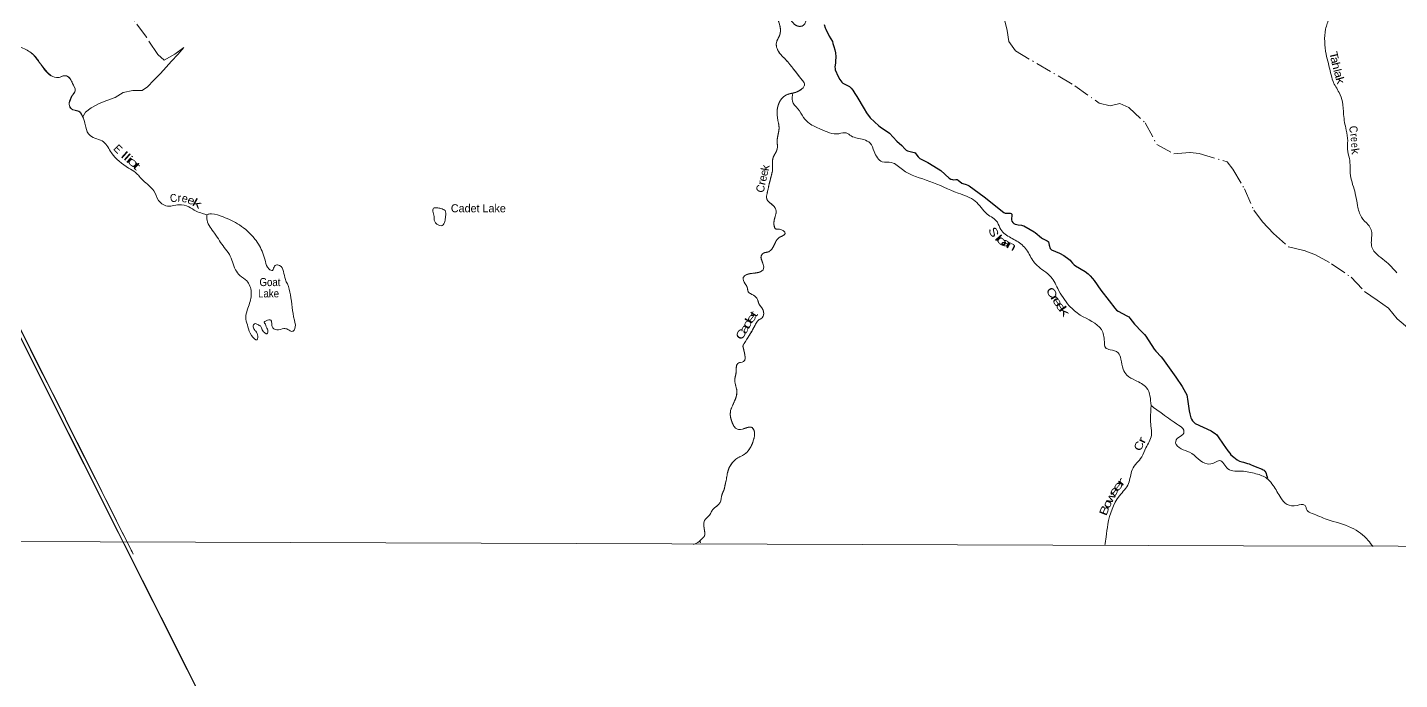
# Model space of a CAD drawing. Header units: feet. Extents: x -1048576 to 137166, y -268550 to 2097152.
# Drawn here: x -91916 to -57767, y 180331 to 196575 of the extents above; entities that cross this region are included whole.
import ezdxf
from ezdxf.enums import TextEntityAlignment as Align

# ---------------------------------------------------------------- set-up
doc = ezdxf.new("R2010")
doc.units = ezdxf.units.FT
doc.header["$LTSCALE"] = 80
doc.linetypes.add('DOT_DASHED', pattern=[7.7, 5, -1.2, 0.3, -1.2])
for name, color, linetype, lineweight in [('29', 7, 'Continuous', 25), ('39', 7, 'Continuous', 13), ('4', 7, 'Continuous', 13), ('44', 7, 'DOT_DASHED', 13)]:
    doc.layers.add(name, color=color, linetype=linetype, lineweight=lineweight)
doc.layers.add('41', color=7, linetype='Continuous')

msp = doc.modelspace()

# ---------------------------------------------------------------- linework, layer by layer
at = {"layer": '29'}
for points in [[(-72091.21, 196648.2), (-72064.45, 196566.31), (-72048.91, 196529.74), (-71960.19, 196360.04), (-71883.9, 196220.88), (-71867.57, 196174.22)], [(-71867.57, 196174.22), (-71843.71, 196096.06), (-71824.67, 196019.9), (-71808.37, 195938.7), (-71799.28, 195840.09), (-71801.4, 195736.43), (-71806.05, 195686.32), (-71818.32, 195590.46), (-71817.29, 195547.29), (-71814.09, 195522.76), (-71734.98, 195351.61), (-71695.63, 195277.36), (-71647.35, 195212.34), (-71619.47, 195188.51), (-71456.18, 195100.98), (-71414.27, 195065.81), (-71374.07, 195008.69), (-71325.42, 194930.42), (-71278.12, 194856.69), (-71095.53, 194545.68), (-71035.6, 194448.09), (-70939.11, 194326.1), (-70836.74, 194219.61), (-70724.62, 194122.3), (-70660.31, 194075.47), (-70491.23, 193968.65), (-70460.18, 193942.48), (-70276.37, 193745.72), (-70155.92, 193629.92), (-70077.27, 193546.88), (-70043.44, 193518.34), (-70011.69, 193504.57), (-69848.8, 193462.26), (-69825.09, 193448.75), (-69806.49, 193430.53), (-69749.37, 193350.14), (-69720.91, 193327.26), (-69702.83, 193312.07), (-69509.62, 193213.42), (-69246.9, 193053.99), (-69186.64, 193009.55), (-68975.79, 192819.69), (-68932.78, 192791.66), (-68889.85, 192783.4), (-68865.09, 192781.08), (-68806.98, 192789.58), (-68780.47, 192783.19), (-68752.99, 192768.16), (-68657.79, 192695.33), (-68636.62, 192685.88), (-68552, 192662.61), (-68507.59, 192645.46), (-68480.07, 192630.88), (-68106.55, 192357.72), (-67614.83, 191968.73), (-67585.1, 191952.15), (-67561.94, 191945.46), (-67454.01, 191949.15), (-67430.78, 191941.22), (-67420.2, 191926.42), (-67415.97, 191907.38), (-67415.1, 191885.68), (-67426.8, 191815.3), (-67426.55, 191782.56), (-67418.09, 191750.83), (-67394.67, 191719.69), (-67382.12, 191706.41), (-67365.2, 191691.6), (-67331.35, 191676.79), (-67294.98, 191666.94), (-67261.54, 191659.86), (-67176.92, 191651.4), (-67150.23, 191643.44), (-67121.92, 191632.36), (-66959.02, 191541.4), (-66863.31, 191483.46), (-66832.1, 191463.12), (-66677.09, 191331.84), (-66652.28, 191315.03), (-66538.04, 191260.03), (-66515.67, 191243.36), (-66506.31, 191230.42), (-66483.54, 191147.75), (-66459.77, 191069.64), (-66449.4, 191052.1), (-66432.27, 191037.91), (-66231.69, 190954.26), (-66121.29, 190891.93), (-65998.59, 190805.2), (-65965.35, 190776.58)], [(-65965.35, 190776.58), (-65945.71, 190754.43), (-65905.51, 190703.65), (-65866.99, 190665.32), (-65831.47, 190638.07), (-65592.45, 190493.51), (-65514.15, 190434.99), (-65465.49, 190388.44), (-65406.26, 190322.86), (-65363.38, 190274.3), (-65201.5, 190028.35), (-64995.67, 189763.24), (-64854.12, 189580.33), (-64809.23, 189532.89), (-64773.73, 189508.4), (-64553.72, 189392.05), (-64506.4, 189362.45), (-64479.68, 189337.04), (-64361.21, 189181.48), (-64181.39, 188996.46), (-64116.87, 188923.56), (-64084.08, 188882.22), (-63872.87, 188562.7), (-63830.22, 188509.9), (-63701.18, 188372.39), (-63664.38, 188325.79), (-63331.92, 187861.96), (-63176.53, 187629.86), (-63090.3, 187485.01), (-63064.41, 187424.66), (-63049.6, 187367.54), (-63041.72, 187314.33), (-63001.91, 187024.75), (-62986.14, 186950.79), (-62957.37, 186854.16), (-62941.72, 186819.63), (-62916.33, 186777.32), (-62880.37, 186737.12), (-62849.67, 186710.39), (-62658.13, 186615.17), (-62456.41, 186523.76), (-62400.15, 186489.6), (-62353.61, 186457.87), (-62317.44, 186423.68), (-62281.68, 186379.6), (-62155.2, 186193.88), (-62042.63, 186030.54), (-61992.86, 185968.12), (-61962.25, 185933.23), (-61890.32, 185869.76), (-61810.91, 185806.5), (-61750.7, 185772.45), (-61691.1, 185751.27), (-61647.05, 185742.45)], [(-61647.05, 185742.45), (-61604.53, 185732.35), (-61552.84, 185716.62), (-61510.14, 185702.01), (-61460.7, 185681.78), (-61414.62, 185662.68), (-61362.93, 185642.45), (-61182.25, 185569.22), (-61160.67, 185559.3), (-61140.44, 185546.94), (-61124.71, 185534.58), (-61112.35, 185518.85), (-61089.88, 185468.28), (-61074.38, 185421.12), (-61062.91, 185385.13), (-61054.76, 185346.31)]]:
    msp.add_lwpolyline(points, dxfattribs=at)
at = {"layer": '39'}
for points in [[(-139726.18, 284721.75), (-139786.61, 284683.23), (-139865.18, 284636.58), (-139935.68, 284589.96), (-139981.99, 284555.51), (-140024.23, 284506.92), (-140030.24, 284490.75), (-140030.24, 284490.75), (-140086.75, 284492.64)], [(-57830.81, 190463.11), (-57968.11, 190610.37), (-58139.71, 190769.71), (-58454.69, 191100.53), (-58468.97, 191259.97), (-58473.27, 191530.43), (-58550.05, 191659.55), (-58713.61, 191847.16), (-58810.71, 192131.69), (-58867.49, 192436.43), (-58986.95, 192888.47), (-59013.59, 193310.29), (-59064.25, 193544.39), (-59056.4, 193754.3), (-59094.99, 194016.67), (-59159.92, 194404.15), (-59190.5, 194723.04), (-59273.42, 194955.1), (-59422.96, 195231.52), (-59481.67, 195447.45), (-59593.07, 195909.58), (-59605.8, 196531.23), (-59515.32, 196813.86), (-59265.83, 197415.49), (-59131.32, 198041.27), (-59142.04, 198666.95), (-59206.72, 198804.16), (-59336.09, 199090.69), (-59473.43, 199272.26), (-59703.53, 199437.62), (-59832.36, 199541.31)], [(-72511.9, 198450.56), (-72485.94, 198357.49), (-72491.55, 198169.74), (-72490.71, 197808.41), (-72475.65, 197406.75), (-72536, 197335.95), (-72570.09, 197251.09), (-72543.51, 197097.74), (-72530.88, 196871.68), (-72608.97, 196623.21), (-72740.04, 196606.76), (-72889.58, 196723.49), (-73059.52, 196937.07), (-73196.8, 196989.23), (-73265.26, 196934.57), (-73248.79, 196793.3), (-73179.67, 196563.34), (-73193.38, 196387.69), (-73275.64, 196197.75), (-73259.16, 196050.43), (-73046.72, 195774.38), (-72640.09, 195266.63), (-72577.33, 195167.87), (-72798.72, 194957.42), (-72945.89, 194922.76), (-73097, 194847.72), (-73239.65, 194607.17), (-73249.08, 194326.56), (-73210.14, 194062.21), (-73255.85, 193769.41), (-73263.34, 193523.12), (-73353.69, 193343.25), (-73371.16, 193050.51), (-73413.04, 192842.5), (-73506.91, 192442.59), (-73516.69, 192311.36), (-73326.6, 192105.91), (-73281.89, 191962.69), (-73315.87, 191831.4), (-73337.72, 191686.01), (-73291.02, 191554.91), (-73198.21, 191547.05), (-73056.77, 191442.41), (-73195.73, 191347.21), (-73300.33, 191221.82), (-73392.71, 191050.02), (-73465.19, 190989.29), (-73608.3, 190946.57), (-73656.55, 190873.79), (-73601.61, 190670.03), (-73609.37, 190540.82), (-73754.43, 190465.8), (-73946, 190439.11), (-74068.91, 190384.32), (-74099.08, 190345.9), (-74052.32, 190188.55), (-74001.68, 190097.83), (-73977.23, 189992.92), (-73845.91, 189906.43), (-73744.8, 189795.64), (-73712.28, 189692.77), (-73615.13, 189551.69), (-73630.78, 189341.72), (-73725.44, 189280.94), (-73793.8, 189183.89), (-73976.6, 188860.48), (-74113.26, 188646.19)], [(-92429.74, 196149.72), (-92179.87, 196107.25), (-91889.12, 195986.81), (-91759.79, 195886.18), (-91583.77, 195656.47), (-91324.91, 195370.43), (-91149.31, 195326.43), (-90953.76, 195371.3), (-90852.72, 195294.83), (-90791.94, 195177.89), (-90726.98, 195004.44), (-90809.36, 194864.96), (-90875.52, 194693.23), (-90840.94, 194566.14), (-90604.69, 194459.7), (-90536.83, 194341.89)], [(-72867.3, 194937.92), (-72878.89, 194739.22), (-72743.3, 194547.77), (-72597.57, 194334.13), (-72456.02, 194185.09), (-72175.31, 194040.4), (-71721.19, 193928.42), (-71535.66, 193947.02), (-71416.48, 193872.61), (-71097.56, 193780.5), (-70946.07, 193694.05), (-70842.71, 193486.37), (-70642.42, 193230.48), (-70410.4, 193208.81), (-70139.7, 193033.82), (-69459.25, 192740.69), (-68752.57, 192447.62), (-68328.51, 192246.75), (-68029.22, 191926.49), (-67776.61, 191721.18), (-67691.46, 191539.7), (-67582.27, 191422.88), (-67295.44, 191253.98), (-67050.86, 191036.54), (-66872.66, 190738.2), (-66674.55, 190552.95), (-66476.5, 190395.96), (-66274.04, 190073.46), (-65986.61, 189644.16), (-65713.75, 189410.64), (-65188.46, 189052.55), (-65113.12, 188747.92), (-65088.57, 188600.62), (-64967.41, 188546.4), (-64773.59, 188470.14), (-64704.65, 188314.87), (-64645.56, 188062.68), (-64550.4, 187909.49), (-64342.34, 187782.8), (-64063.55, 187597.74), (-63951.57, 187155.92)], [(-90536.83, 194341.89), (-90493.2, 194227.82), (-90466.65, 194086.58), (-90357.26, 193886.99), (-90022.03, 193722.25), (-89825.74, 193450.19), (-89399.24, 193069.67)], [(-89399.24, 193069.67), (-89227.53, 192961.06), (-89039.48, 192765.7), (-88770.59, 192501.89), (-88651.03, 192268.01), (-88471.19, 192133.18), (-88142.46, 192156.15), (-87900.29, 192108.27), (-87718.49, 191997.67), (-87563.05, 191943.53), (-87447.98, 191905.44)], [(-87447.98, 191905.44), (-87445.65, 191770.2), (-87257.3, 191447.66), (-87135.84, 191260.21), (-87016.43, 191090.93), (-86890.98, 190921.66), (-86736.79, 190540.5), (-86627.53, 190397.43), (-86457.77, 190260.56), (-86348.2, 189986.29), (-86399.91, 189669.25), (-86479.75, 189305.71), (-86428.88, 189118.1), (-86337.6, 188902.32), (-86202.21, 188797.67), (-86188.38, 188920.83), (-86253.18, 189029.69), (-86297.77, 189118.4), (-86261.63, 189193.18), (-86188.98, 189177.2), (-86146.56, 189151.05), (-86118.29, 189139.01), (-86081.82, 189070.46), (-86017.05, 188973.72), (-85958.49, 188945.59), (-85936.53, 189042.54), (-85977.04, 189115.11), (-85995.35, 189183.7), (-86027.74, 189232.07), (-85973.36, 189266.52), (-85856.4, 189280.92), (-85838.14, 189236.55), (-85827.79, 189123.54), (-85712.62, 189041.04), (-85533.17, 189073.76), (-85436.31, 189053.8), (-85317.18, 189005.63), (-85268.88, 189052.17), (-85273.46, 189286.32), (-85369.73, 189913.88), (-85447.02, 190186.21), (-85497.7, 190295.1), (-85643.76, 190648.02), (-85734.55, 190655.88), (-85788.83, 190581.06), (-85818.95, 190520.43), (-85901.74, 190556.58), (-85994.97, 190748.13), (-86055.96, 190951.86), (-86256.48, 191304.65), (-86642.57, 191654.99), (-87048.48, 191855.91), (-87333.06, 191929.93), (-87421.79, 191919.63), (-87447.98, 191905.44)], [(-81812.54, 192074.01), (-81828.5, 191997.27), (-81791.88, 191864.12), (-81795.79, 191811.63), (-81726.9, 191678.56), (-81591.67, 191642.54), (-81529.38, 191743.62), (-81509.49, 191864.78), (-81523.95, 192012.11), (-81626.94, 192062.33), (-81725.83, 192082.29), (-81812.54, 192074.01)], [(-74113.26, 188646.19), (-74072.53, 188476.72), (-74094.19, 188250.59), (-74239.32, 188207.86), (-74275.18, 188016.01), (-74312.9, 187755.52), (-74261.97, 187541.67), (-74297.75, 187313.48), (-74422.06, 186992.23), (-74385.2, 186756.14), (-74247.59, 186564.69), (-74072.14, 186585.29), (-73880.57, 186605.92), (-73823.85, 186505.12), (-73829.56, 186359.77), (-74068.63, 185945.39), (-74286.19, 185819.73), (-74435.03, 185637.71), (-74499.15, 185453.87), (-74519.04, 185332.71), (-74560.94, 185136.8), (-74580.92, 185056.01), (-74629.07, 184942.86), (-74677.01, 184740.88), (-74858.14, 184566.86), (-74942.54, 184427.38), (-75063.25, 184293.87), (-75062.63, 184027.42), (-75076.43, 183890.12), (-75134.79, 183833.46), (-75201.21, 183770.73), (-75335.64, 183698.8)], [(-63951.57, 187155.92), (-63964.95, 186836.95), (-63956.45, 186653.28), (-63941.78, 186415.12), (-64080.22, 186101.91), (-64184.59, 185875.58), (-64305.26, 185725.92), (-64419.85, 185558.11), (-64511.84, 185216.75), (-64735.02, 184909.4), (-65025.85, 184202.21), (-65071.5, 183883.16), (-65102.1, 183667.41)], [(-63951.57, 187155.92), (-63664.65, 186946.66), (-63268.65, 186671.03), (-63139.26, 186542.14), (-63139.09, 186471.49), (-63267.93, 186362.19), (-63342.26, 186228.78), (-63204.74, 186079.73), (-62990.73, 185993.43), (-62556.37, 185701.74), (-62364.82, 185734.48), (-62243.91, 185785.23), (-62039.7, 185579.81), (-61870.12, 185521.66), (-61648.51, 185525.07)], [(-61648.51, 185525.07), (-61298.92, 185447.33), (-61040.62, 185318.31), (-60913.4, 185169.03), (-60723.49, 184860.34), (-60568.02, 184694.93), (-60317.9, 184670.87), (-60130.33, 184677.04), (-60093.96, 184616.51), (-60067.67, 184545.88), (-59944.56, 184471.28), (-59571.27, 184320.14), (-58959.93, 184112.63), (-58737.93, 183975.51), (-58548.16, 183798.02), (-58426.98, 183642.68)]]:
    msp.add_spline(points, degree=3, dxfattribs=at)
at = {"layer": '4'}
msp.add_lwpolyline([(-244583.22, 368785.28), (-214011.33, 368469.88), (-183439.04, 368196.52), (-152866.39, 367965.22), (-122293.46, 367775.97), (-91720.3, 367628.79), (-61146.96, 367523.64), (-30573.52, 367460.57), (0, 367439.54), (0, 183577.08), (-30826.42, 183598.29), (-61652.78, 183661.9), (-92479.02, 183767.9), (-123305.1, 183916.31), (-154130.93, 184107.12), (-184956.48, 184340.33), (-215781.67, 184615.95), (-246606.45, 184933.97)], close=True, dxfattribs=at)
msp.add_lwpolyline([(-244583.22, 368785.28), (-214011.33, 368469.88), (-183439.04, 368196.52), (-152866.39, 367965.22), (-122293.46, 367775.97), (-91720.3, 367628.79), (-61146.96, 367523.64), (-30573.52, 367460.57), (0, 367439.54), (0, 183577.08), (-30826.42, 183598.29), (-61652.78, 183661.9), (-92479.02, 183767.9), (-123305.1, 183916.31), (-154130.93, 184107.12), (-184956.48, 184340.33), (-215781.67, 184615.95), (-246606.45, 184933.97)], close=True, dxfattribs=at)
msp.add_lwpolyline([(-244583.22, 368785.28), (-214011.33, 368469.88), (-183439.04, 368196.52), (-152866.39, 367965.22), (-122293.46, 367775.97), (-91720.3, 367628.79), (-61146.96, 367523.64), (-30573.52, 367460.57), (0, 367439.54), (0, 183577.08), (-30826.42, 183598.29), (-61652.78, 183661.9), (-92479.02, 183767.9), (-123305.1, 183916.31), (-154130.93, 184107.12), (-184956.48, 184340.33), (-215781.67, 184615.95), (-246606.45, 184933.97)], close=True, dxfattribs=at)
msp.add_lwpolyline([(-244583.22, 368785.28), (-214011.33, 368469.88), (-183439.04, 368196.52), (-152866.39, 367965.22), (-122293.46, 367775.97), (-91720.3, 367628.79), (-61146.96, 367523.64), (-30573.52, 367460.57), (0, 367439.54), (0, 183577.08), (-30826.42, 183598.29), (-61652.78, 183661.9), (-92479.02, 183767.9), (-123305.1, 183916.31), (-154130.93, 184107.12), (-184956.48, 184340.33), (-215781.67, 184615.95), (-246606.45, 184933.97)], close=True, dxfattribs=at)
at = {"layer": '44'}
for points in [[(-90538.17, 194344.22), (-90468.41, 194468.01), (-90328.74, 194575.84), (-90134.71, 194678.39), (-89941.28, 194754.71), (-89733.68, 194832.73), (-89535.12, 194957.38), (-89295.94, 195004.4), (-89059.89, 195003.03), (-88926.68, 195092.84), (-88769.5, 195260.83), (-88608.24, 195430.75), (-88463.43, 195586.91), (-88328.94, 195733.21), (-88175.74, 195903.31), (-88020.48, 196075.39), (-88250.27, 195909.06), (-88516.08, 195755.66), (-88674.25, 195898.57), (-88954.92, 196332.94), (-89283.76, 196778.51)], [(-67601.85, 196771.05), (-67532.97, 196498.59), (-67490.32, 196224.07), (-67326.63, 195990.09), (-65846.55, 195121.85), (-65244.75, 194690.58), (-64968.2, 194620.27), (-64732.15, 194683.16), (-64504.01, 194578.47), (-64102.05, 194199.44), (-63808.9, 193660.77), (-63382.86, 193427.12), (-62979.28, 193459.94), (-62753.24, 193438.03), (-62058.82, 193226.93), (-61913.34, 193041.38), (-61628.33, 192552.98)], [(-91931.3, 196010.53), (-91856.37, 195967.03), (-91812.08, 195935.61), (-91765.9, 195892.98), (-91733.06, 195854.35), (-91532.25, 195589.98), (-91423.78, 195457.11), (-91332.91, 195376.34), (-91287.79, 195349.12), (-91243.05, 195335.34), (-91165.8, 195327.46), (-91125.63, 195327.73), (-91101.06, 195334.06), (-91058.75, 195351.29), (-91025.02, 195365.19), (-90994.84, 195373.36), (-90960.79, 195373.07), (-90943.33, 195367.81), (-90901.87, 195345.72), (-90874.35, 195321.75), (-90851.74, 195293.38), (-90834.42, 195265.21), (-90751, 195094.78), (-90731.93, 195043.02), (-90727.11, 195012.43), (-90728.2, 194993.05), (-90735.9, 194971.08), (-90762.29, 194931.81), (-90803.01, 194877.03), (-90864.6, 194730.21), (-90876.53, 194688.97), (-90878.62, 194661), (-90872.55, 194628.11), (-90854.7, 194587.73), (-90836.39, 194560.15), (-90819.45, 194543.86), (-90784.47, 194525.53), (-90725.42, 194512.09), (-90664.72, 194500.72), (-90635.29, 194489.16), (-90616.03, 194474.7), (-90596.38, 194445.28), (-90538.17, 194344.22)], [(-61628.33, 192552.98), (-61396.59, 192026.82), (-61179.85, 191736.84), (-60904.57, 191445.03), (-60534.32, 191113.16), (-60138.42, 191015.53), (-59855.56, 190913.5), (-59459.34, 190690.72), (-58974.01, 190353.17), (-58635.99, 189994.95), (-58320.54, 189784.02), (-58041.47, 189585.08), (-57828.83, 189319.31), (-57060.1, 188671.81)]]:
    msp.add_lwpolyline(points, dxfattribs=at)
for points in [[(-72511.9, 198450.56), (-72485.94, 198357.49), (-72491.55, 198169.74), (-72490.71, 197808.41), (-72475.65, 197406.75), (-72536, 197335.95), (-72570.09, 197251.09), (-72543.51, 197097.74), (-72530.88, 196871.68), (-72608.97, 196623.21), (-72740.04, 196606.76), (-72889.58, 196723.49), (-73059.52, 196937.07), (-73196.8, 196989.23), (-73265.26, 196934.57), (-73248.79, 196793.3), (-73179.67, 196563.34), (-73193.38, 196387.69), (-73275.64, 196197.75), (-73259.16, 196050.43), (-73046.72, 195774.38), (-72640.09, 195266.63), (-72577.33, 195167.87), (-72798.72, 194957.42), (-72945.89, 194922.76), (-73097, 194847.72), (-73239.65, 194607.17), (-73249.08, 194326.56), (-73210.14, 194062.21), (-73255.85, 193769.41), (-73263.34, 193523.12), (-73353.69, 193343.25), (-73371.16, 193050.51), (-73413.04, 192842.5), (-73506.91, 192442.59), (-73516.69, 192311.36), (-73326.6, 192105.91), (-73281.89, 191962.69), (-73315.87, 191831.4), (-73337.72, 191686.01), (-73291.02, 191554.91), (-73198.21, 191547.05), (-73056.77, 191442.41), (-73195.73, 191347.21), (-73300.33, 191221.82), (-73392.71, 191050.02), (-73465.19, 190989.29), (-73608.3, 190946.57), (-73656.55, 190873.79), (-73601.61, 190670.03), (-73609.37, 190540.82), (-73754.43, 190465.8), (-73946, 190439.11), (-74068.91, 190384.32), (-74099.08, 190345.9), (-74052.32, 190188.55), (-74001.68, 190097.83), (-73977.23, 189992.92), (-73845.91, 189906.43), (-73744.8, 189795.64), (-73712.28, 189692.77), (-73615.13, 189551.69), (-73630.78, 189341.72), (-73725.44, 189280.94), (-73793.8, 189183.89), (-73976.6, 188860.48), (-74113.26, 188646.19)], [(-74113.26, 188646.19), (-74072.53, 188476.72), (-74094.19, 188250.59), (-74239.32, 188207.86), (-74275.18, 188016.01), (-74312.9, 187755.52), (-74261.97, 187541.67), (-74297.75, 187313.48), (-74422.06, 186992.23), (-74385.2, 186756.14), (-74247.59, 186564.69), (-74072.14, 186585.29), (-73880.57, 186605.92), (-73823.85, 186505.12), (-73829.56, 186359.77), (-74068.63, 185945.39), (-74286.19, 185819.73), (-74435.03, 185637.71), (-74499.15, 185453.87), (-74519.04, 185332.71), (-74560.94, 185136.8), (-74580.92, 185056.01), (-74629.07, 184942.86), (-74677.01, 184740.88), (-74858.14, 184566.86), (-74942.54, 184427.38), (-75063.25, 184293.87), (-75062.63, 184027.42), (-75076.43, 183890.12), (-75134.79, 183833.46), (-75174.66, 183780.23), (-75072.22, 183702.84)]]:
    msp.add_spline(points, degree=3, dxfattribs=at)

# ---------------------------------------------------------------- texts
at = {"layer": '41'}
for s, rotation, width, p in [('T', 283.103, 1.25, (-59495.28, 195855.2)), ('a', 283.103, 1.1, (-59471.33, 195739.47)), ('h', 284.002, 1.15, (-59436.28, 195596.06)), ('a', 284.47, 1.15, (-59377.67, 195381.58)), ('k', 285.952, 1.25, (-59336.43, 195228.78)), ('C', 279.508, 0.9, (-59010.87, 194020.81)), ('e', 272.968, 0.8, (-58980.17, 193779.87)), ('e', 273.208, 0.8, (-58973.41, 193633.74)), ('l', 318.261, 1.7, (-89570.29, 193325.27)), ('l', 318.261, 1.7, (-89500.7, 193270.69)), ('i', 318.261, 1.75, (-89440.58, 193210.78)), ('o', 318.261, 1.9, (-89351.82, 193143.91)), ('k', 279.488, 1.1, (-58965.2, 193474.71)), ('t', 318.261, 1.85, (-89259.95, 193050.61)), ('k', 79.454, 1.1, (-73457.43, 193061.5)), ('r', 76.945, 1.15, (-73550.57, 192684.22)), ('C', 10.26, 0.9, (-88263.24, 192226.84)), ('e', 341.029, 1.15, (-87873.15, 192175.14)), ('k', 330.938, 1.65, (-87740.37, 192104.42)), ('S', 295.75, 1.4, (-67958.36, 191434.03)), ('l', 311.948, 1.7, (-67824.24, 191269.21)), ('o', 317.182, 1.95, (-67726.07, 191188.05)), ('a', 331.95, 1.5, (-67608, 191127.66)), ('n', 331.859, 1.55, (-67470.96, 191051.38)), ('C', 301.245, 1.35, (-66509.44, 189918.58)), ('r', 302.736, 1.75, (-66424.24, 189788.6)), ('e', 302.736, 1.55, (-66358.37, 189686.83)), ('e', 303.819, 1.6, (-66277.81, 189566.16)), ('k', 305.911, 1.9, (-66190.7, 189448.58)), ('d', 61.099, 1.65, (-73913.84, 189152.46)), ('e', 53.058, 1.7, (-73827.59, 189277.23)), ('t', 57.616, 1.5, (-73755.41, 189384.89)), ('C', 59.948, 1.35, (-74071.06, 188884.42)), ('a', 59.948, 1.6, (-73988.25, 189020.03)), ('C', 65.923, 1.2, (-64164.16, 186110.14)), ('r', 63.036, 1.55, (-64092.28, 186254.63)), ('s', 62.056, 1.65, (-64802.31, 184964.76)), ('e', 52.329, 1.75, (-64710.26, 185090.45)), ('r', 50.625, 2, (-64623.79, 185198.49)), ('o', 65.699, 1.3, (-64952.83, 184666.52)), ('w', 62.056, 1.45, (-64870.11, 184825.44)), ('B', 68.49, 1.4, (-65022, 184509.25))]:
    msp.add_text(s, height=200, rotation=rotation, dxfattribs=dict(at, width=width)).set_placement(p, align=Align.CENTER)
for s, rotation, p in [('l', 284.002, (-59410.24, 195480.52)), ('E', 315.925, (-89731.5, 193477.22)), ('r', 278.766, (-58992.21, 193878.41)), ('e', 76.978, (-73488.78, 192931.73)), ('C', 76.636, (-73575.92, 192537.96)), ('e', 78.256, (-73520.44, 192797.8)), ('r', 358.778, (-88138.29, 192229.67)), ('e', 347.957, (-88018.11, 192220.02))]:
    msp.add_text(s, height=200, rotation=rotation, dxfattribs=at).set_placement(p, align=Align.CENTER)
msp.add_text('Cadet Lake', height=200, dxfattribs=at).set_placement((-81378.05, 191970.65))
at = {"layer": '41', "width": 0.9}
for s, p in [('Goat', (-86141.54, 190132.15)), ('Lake', (-86176.21, 189850.31))]:
    msp.add_text(s, height=200, dxfattribs=at).set_placement(p)

doc.saveas('drawing.dxf')
